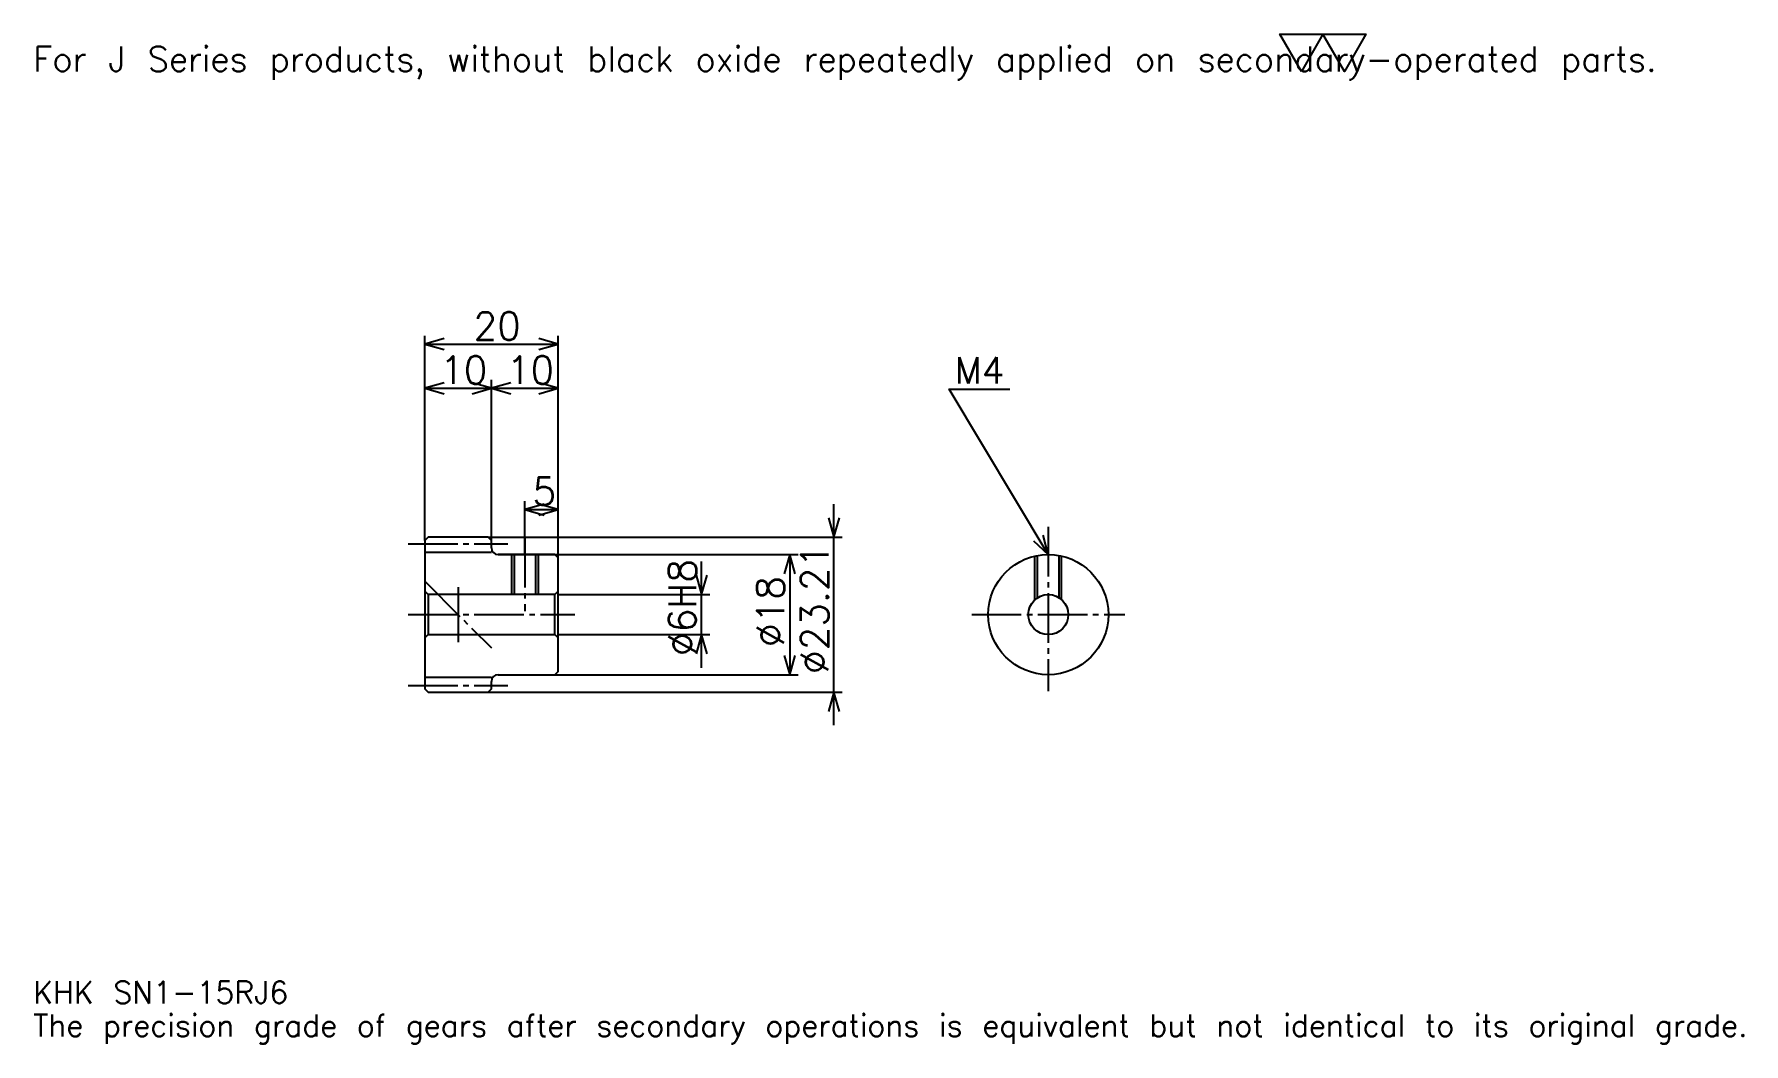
# Model space of a CAD drawing. Extents: x 8 to 265, y 3 to 154.
import ezdxf

# ---------------------------------------------------------------- set-up
doc = ezdxf.new("R2010")
doc.units = 0
doc.linetypes.add('DASHDOT', pattern=[9.913044, 7.434783, -0.826087, 0.826087, -0.826087])
doc.layers.get('0').update_dxf_attribs({"linetype": 'CONTINUOUS'})
doc.layers.add('DASHDOT', color=6, linetype='DASHDOT')
doc.styles.add('KANJI', font='TXT', dxfattribs={"bigfont": 'BIGFONT'})

msp = doc.modelspace()

# ---------------------------------------------------------------- linework, layer by layer
at = {"color": 5}
for p, q in [((66.913048, 78.932686), (66.913048, 109.084869)), ((66.913048, 107.845734), (86.913048, 107.845734)), ((86.913048, 78.932686), (86.913048, 109.084869)), ((76.913048, 78.932686), (76.913048, 102.476166)), ((66.913048, 101.237038), (76.913048, 101.237038)), ((76.913048, 101.237038), (86.913048, 101.237038)), ((81.913048, 78.932686), (81.913048, 84.302254)), ((81.913048, 83.063126), (86.913048, 83.063126)), ((128.217392, 50.762966), (128.217392, 83.889206)), ((66.913048, 78.432686), (66.913048, 78.932686)), ((76.413048, 78.932686), (86.913048, 78.932686)), ((76.913048, 78.432686), (76.913048, 78.932686)), ((81.913048, 76.326088), (81.913048, 78.932686)), ((86.913048, 78.932686), (129.456528, 78.932686)), ((86.913048, 75.826088), (86.913048, 78.932686)), ((77.913048, 76.326088), (86.913048, 76.326088)), ((86.913048, 76.326088), (122.847832, 76.326088)), ((108.391312, 59.369568), (108.391312, 75.282608)), ((121.608704, 76.326088), (121.608704, 58.326088)), ((86.913048, 70.326088), (109.63044, 70.326088)), ((86.913048, 64.326088), (109.63044, 64.326088)), ((77.913048, 58.326088), (86.913048, 58.326088)), ((86.913048, 58.326088), (122.847832, 58.326088)), ((76.413048, 55.71949), (86.913048, 55.71949)), ((86.913048, 55.71949), (129.456528, 55.71949))]:
    msp.add_line(p, q, dxfattribs=at)
at = {"color": 4}
for p, q in [((66.913048, 76.682686), (76.913048, 76.682686)), ((67.413048, 70.326088), (67.413048, 64.326088)), ((86.413048, 70.326088), (86.913048, 70.826088)), ((86.413048, 64.326088), (86.913048, 63.826088)), ((66.913048, 57.96949), (76.913048, 57.96949))]:
    msp.add_line(p, q, dxfattribs=at)
at = {"color": 7}
msp.add_line((71.913048, 71.45652), (71.913048, 63.195652), dxfattribs=at)
msp.add_lwpolyline([(198.260864, 148.695648), (195.039124, 154.279999), (207.926086, 154.279999), (204.704346, 148.695648), (201.482605, 154.279999), (198.260864, 148.695648)], dxfattribs=at)
at = {"color": 5}
for points in [[(69.804352, 108.671822), (66.913048, 107.845734), (69.804352, 107.019646)], [(84.021744, 107.019646), (86.913048, 107.845734), (84.021744, 108.671822)], [(69.804352, 102.063126), (66.913048, 101.237038), (69.804352, 100.41095)], [(74.021744, 100.41095), (76.913048, 101.237038), (74.021744, 102.063126)], [(79.804352, 102.063126), (76.913048, 101.237038), (79.804352, 100.41095)], [(84.021744, 100.41095), (86.913048, 101.237038), (84.021744, 102.063126)], [(160.347839, 76.326088), (145.478271, 101.108696), (154.565216, 101.108696)], [(84.804352, 83.889206), (81.913048, 83.063126), (84.804352, 82.237038)], [(84.021744, 82.237038), (86.913048, 83.063126), (84.021744, 83.889206)], [(127.391312, 81.82399), (128.217392, 78.932686), (129.043488, 81.82399)], [(158.151901, 78.380341), (160.347839, 76.326088), (159.568634, 79.230377)], [(122.434784, 73.434784), (121.608704, 76.326088), (120.782608, 73.434784)], [(107.565216, 73.217392), (108.391312, 70.326088), (109.217392, 73.217392)], [(109.217392, 61.434784), (108.391312, 64.326088), (107.565216, 61.434784)], [(120.782608, 61.217392), (121.608704, 58.326088), (122.434784, 61.217392)], [(129.043488, 52.828186), (128.217392, 55.71949), (127.391312, 52.828186)]]:
    msp.add_lwpolyline(points, dxfattribs=at)
at = {"color": 4}
for points in [[(76.913048, 77.326088), (76.913048, 78.432686), (76.413048, 78.932686), (67.413048, 78.932686), (66.913048, 78.432686), (66.913048, 63.826088)], [(77.913048, 58.326088), (86.413048, 58.326088), (86.913048, 58.826088), (86.913048, 75.826088), (86.413048, 76.326088), (77.913048, 76.326088)], [(79.913048, 76.326088), (79.913048, 70.326088)], [(80.293045, 76.326088), (80.293045, 70.326088)], [(83.533051, 76.326088), (83.533051, 70.326088)], [(83.913048, 76.326088), (83.913048, 70.326088)], [(158.347839, 69.562157), (158.347839, 76.101051)], [(158.727829, 69.851082), (158.727829, 76.179085)], [(161.967834, 69.851082), (161.967834, 76.179085)], [(162.347839, 69.562157), (162.347839, 76.101051)], [(66.913048, 63.826088), (67.413048, 64.326088), (86.413048, 64.326088), (86.413048, 70.326088), (67.413048, 70.326088), (66.913048, 70.826088)], [(66.913048, 63.826088), (66.913048, 56.21949), (67.413048, 55.71949), (76.413048, 55.71949), (76.913048, 56.21949), (76.913048, 57.326088)]]:
    msp.add_lwpolyline(points, dxfattribs=at)
for radius in [9, 3]:
    msp.add_circle((160.347839, 67.326088), radius, dxfattribs=at)
for centre, start, end in [((77.913048, 77.326088), 180, 270), ((77.913048, 57.326088), 90, 180)]:
    msp.add_arc(centre, 1, start, end, dxfattribs=at)
at = {"layer": 'DASHDOT', "color": 7}
for p, q in [((160.347839, 80.45652), (160.347839, 55.847828)), ((64.434784, 77.932686), (79.391312, 77.932686)), ((66.913048, 72.326088), (76.913048, 62.326088)), ((64.434784, 67.326088), (89.391312, 67.326088)), ((148.869568, 67.326088), (171.82608, 67.326088)), ((64.434784, 56.71949), (79.391312, 56.71949))]:
    msp.add_line(p, q, dxfattribs=at)
msp.add_lwpolyline([(81.913048, 78.804352), (81.913048, 67.847824)], dxfattribs=at)

# ---------------------------------------------------------------- texts
at = {"color": 7, "style": 'KANJI'}
for s, height, p in [('For J Series products, without black oxide repeatedly applied on secondary-operated parts.', 3.717391, (8.26087, 148.695648)), ('20', 4.130435, (74.228264, 108.506607)), ('10', 4.130435, (69.228264, 101.897903)), ('10', 4.130435, (79.228264, 101.897903)), ('M4', 3.965218, (146.304352, 101.934784)), ('5', 4.130435, (83.070656, 83.723991)), ('KHK SN1-15RJ6', 3.304348, (8.26087, 9.086957)), ('The precision grade of gears after secondary operations is equivalent but not identical to its original grade.', 3.304348, (8.26087, 4.130435))]:
    msp.add_text(s, height=height, dxfattribs=at).set_placement(p)
for s, p in [('%%c6H8', (107.565216, 61.130436)), ('%%c23.21', (127.391312, 58.445656)), ('%%c18', (120.782608, 62.472828))]:
    msp.add_text(s, height=4.130435, rotation=90, dxfattribs=at).set_placement(p)

doc.saveas('drawing.dxf')
